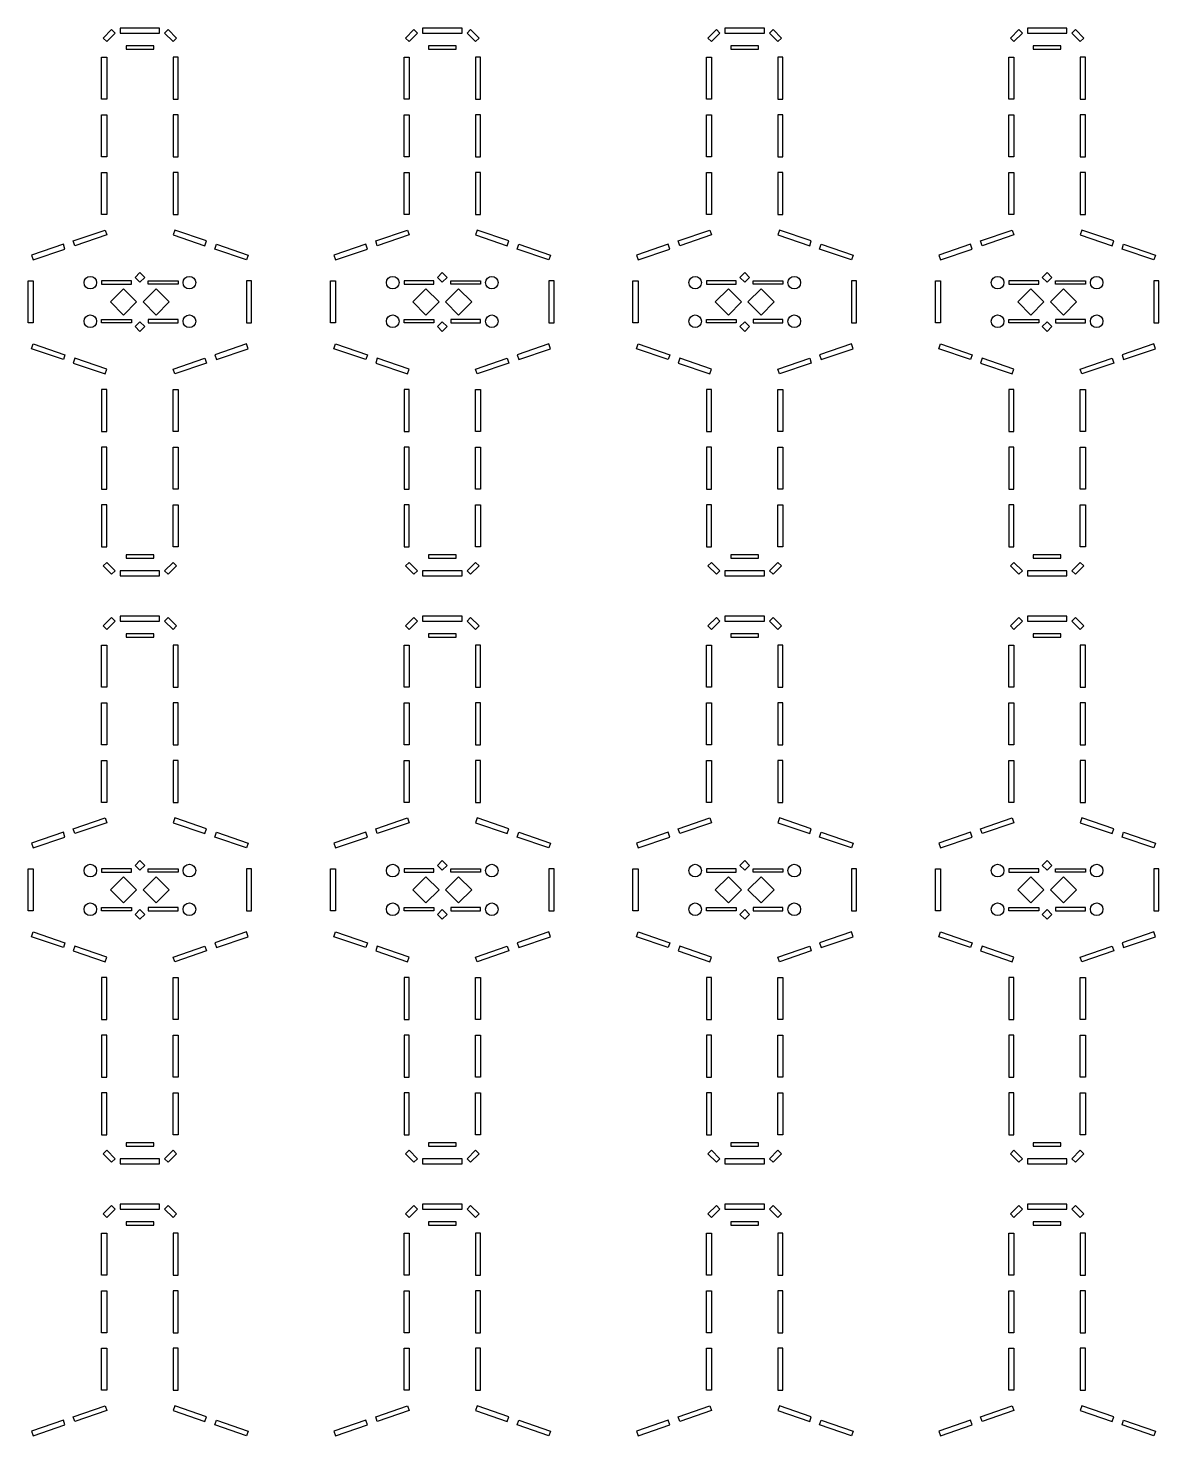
# Model space of a CAD drawing. Extents: x -142 to 142, y -85 to 87.
# Drawn here: x -141.7 to -74.3, y 3.5 to 87.3 of the extents above; entities that cross this region are included whole.
import ezdxf

# ---------------------------------------------------------------- set-up
doc = ezdxf.new("R2010")
doc.units = 0
doc.layers.get('0').update_dxf_attribs({"linetype": 'continuous'})

# ---------------------------------------------------------------- blocks, each defined once
blk = doc.blocks.new('ARRAY_CS')
at = {"color": 0}
for points in [[(-136.975, 86.5), (-137.187, 86.712), (-136.687, 87.212), (-136.475, 87)], [(-136.175, 87), (-133.825, 87), (-133.825, 87.3), (-136.175, 87.3)], [(-132.813, 86.712), (-133.313, 87.212), (-133.525, 87), (-133.025, 86.5)], [(-118.975, 86.5), (-119.187, 86.712), (-118.687, 87.212), (-118.475, 87)], [(-118.175, 87), (-115.825, 87), (-115.825, 87.3), (-118.175, 87.3)], [(-114.813, 86.712), (-115.313, 87.212), (-115.525, 87), (-115.025, 86.5)], [(-100.975, 86.5), (-101.187, 86.712), (-100.687, 87.212), (-100.475, 87)], [(-100.175, 87), (-97.825, 87), (-97.825, 87.3), (-100.175, 87.3)], [(-96.813, 86.712), (-97.313, 87.212), (-97.525, 87), (-97.025, 86.5)], [(-82.975, 86.5), (-83.187, 86.712), (-82.687, 87.212), (-82.475, 87)], [(-82.175, 87), (-79.825, 87), (-79.825, 87.3), (-82.175, 87.3)], [(-78.813, 86.712), (-79.313, 87.212), (-79.525, 87), (-79.025, 86.5)], [(-136.975, 85.571), (-136.975, 83.071), (-137.275, 83.071), (-137.275, 85.571)], [(-134.175, 86.25), (-135.825, 86.25), (-135.825, 86.05), (-134.175, 86.05)], [(-133.025, 83.071), (-132.725, 83.071), (-132.725, 85.571), (-133.025, 85.571)], [(-118.975, 85.571), (-118.975, 83.071), (-119.275, 83.071), (-119.275, 85.571)], [(-116.175, 86.25), (-117.825, 86.25), (-117.825, 86.05), (-116.175, 86.05)], [(-115.025, 83.071), (-114.725, 83.071), (-114.725, 85.571), (-115.025, 85.571)], [(-100.975, 85.571), (-100.975, 83.071), (-101.275, 83.071), (-101.275, 85.571)], [(-98.175, 86.25), (-99.825, 86.25), (-99.825, 86.05), (-98.175, 86.05)], [(-97.025, 83.071), (-96.725, 83.071), (-96.725, 85.571), (-97.025, 85.571)], [(-82.975, 85.571), (-82.975, 83.071), (-83.275, 83.071), (-83.275, 85.571)], [(-80.175, 86.25), (-81.825, 86.25), (-81.825, 86.05), (-80.175, 86.05)], [(-79.025, 83.071), (-78.725, 83.071), (-78.725, 85.571), (-79.025, 85.571)], [(-136.975, 82.142), (-136.975, 79.642), (-137.275, 79.642), (-137.275, 82.142)], [(-133.025, 79.642), (-132.725, 79.642), (-132.725, 82.142), (-133.025, 82.142)], [(-118.975, 82.142), (-118.975, 79.642), (-119.275, 79.642), (-119.275, 82.142)], [(-115.025, 79.642), (-114.725, 79.642), (-114.725, 82.142), (-115.025, 82.142)], [(-100.975, 82.142), (-100.975, 79.642), (-101.275, 79.642), (-101.275, 82.142)], [(-97.025, 79.642), (-96.725, 79.642), (-96.725, 82.142), (-97.025, 82.142)], [(-82.975, 82.142), (-82.975, 79.642), (-83.275, 79.642), (-83.275, 82.142)], [(-79.025, 79.642), (-78.725, 79.642), (-78.725, 82.142), (-79.025, 82.142)], [(-136.975, 78.713), (-136.975, 76.213), (-137.275, 76.213), (-137.275, 78.713)], [(-133.025, 76.213), (-132.725, 76.213), (-132.725, 78.713), (-133.025, 78.713)], [(-118.975, 78.713), (-118.975, 76.213), (-119.275, 76.213), (-119.275, 78.713)], [(-115.025, 76.213), (-114.725, 76.213), (-114.725, 78.713), (-115.025, 78.713)], [(-100.975, 78.713), (-100.975, 76.213), (-101.275, 76.213), (-101.275, 78.713)], [(-97.025, 76.213), (-96.725, 76.213), (-96.725, 78.713), (-97.025, 78.713)], [(-82.975, 78.713), (-82.975, 76.213), (-83.275, 76.213), (-83.275, 78.713)], [(-79.025, 76.213), (-78.725, 76.213), (-78.725, 78.713), (-79.025, 78.713)], [(-136.975, 75), (-138.867, 74.351), (-138.964, 74.635), (-137.072, 75.284)], [(-131.133, 74.351), (-131.036, 74.635), (-132.928, 75.284), (-133.025, 75)], [(-118.975, 75), (-120.867, 74.351), (-120.964, 74.635), (-119.072, 75.284)], [(-113.133, 74.351), (-113.036, 74.635), (-114.928, 75.284), (-115.025, 75)], [(-100.975, 75), (-102.867, 74.351), (-102.964, 74.635), (-101.072, 75.284)], [(-95.133, 74.351), (-95.036, 74.635), (-96.928, 75.284), (-97.025, 75)], [(-82.975, 75), (-84.867, 74.351), (-84.964, 74.635), (-83.072, 75.284)], [(-77.133, 74.351), (-77.036, 74.635), (-78.928, 75.284), (-79.025, 75)], [(-139.458, 74.149), (-139.555, 74.432), (-141.447, 73.784), (-141.35, 73.5)], [(-128.65, 73.5), (-130.542, 74.149), (-130.445, 74.432), (-128.553, 73.784)], [(-121.458, 74.149), (-121.555, 74.432), (-123.447, 73.784), (-123.35, 73.5)], [(-110.65, 73.5), (-112.542, 74.149), (-112.445, 74.432), (-110.553, 73.784)], [(-103.458, 74.149), (-103.555, 74.432), (-105.447, 73.784), (-105.35, 73.5)], [(-92.65, 73.5), (-94.542, 74.149), (-94.445, 74.432), (-92.553, 73.784)], [(-85.458, 74.149), (-85.555, 74.432), (-87.447, 73.784), (-87.35, 73.5)], [(-74.65, 73.5), (-76.542, 74.149), (-76.445, 74.432), (-74.553, 73.784)], [(-141.35, 69.75), (-141.65, 69.75), (-141.65, 72.25), (-141.35, 72.25)], [(-135.5, 72.25), (-137.275, 72.25), (-137.275, 72.05), (-135.5, 72.05)], [(-135, 72.75), (-135.288, 72.462), (-135, 72.174), (-134.712, 72.462)], [(-134.5, 72.05), (-134.5, 72.25), (-132.725, 72.25), (-132.725, 72.05)], [(-128.35, 69.75), (-128.35, 72.25), (-128.65, 72.25), (-128.65, 69.75)], [(-123.35, 69.75), (-123.65, 69.75), (-123.65, 72.25), (-123.35, 72.25)], [(-117.5, 72.25), (-119.275, 72.25), (-119.275, 72.05), (-117.5, 72.05)], [(-117, 72.75), (-117.288, 72.462), (-117, 72.174), (-116.712, 72.462)], [(-116.5, 72.05), (-116.5, 72.25), (-114.725, 72.25), (-114.725, 72.05)], [(-110.35, 69.75), (-110.35, 72.25), (-110.65, 72.25), (-110.65, 69.75)], [(-105.35, 69.75), (-105.65, 69.75), (-105.65, 72.25), (-105.35, 72.25)], [(-99.5, 72.25), (-101.275, 72.25), (-101.275, 72.05), (-99.5, 72.05)], [(-99, 72.75), (-99.288, 72.462), (-99, 72.174), (-98.712, 72.462)], [(-98.5, 72.05), (-98.5, 72.25), (-96.725, 72.25), (-96.725, 72.05)], [(-92.35, 69.75), (-92.35, 72.25), (-92.65, 72.25), (-92.65, 69.75)], [(-87.35, 69.75), (-87.65, 69.75), (-87.65, 72.25), (-87.35, 72.25)], [(-81.5, 72.25), (-83.275, 72.25), (-83.275, 72.05), (-81.5, 72.05)], [(-81, 72.75), (-81.288, 72.462), (-81, 72.174), (-80.712, 72.462)], [(-80.5, 72.05), (-80.5, 72.25), (-78.725, 72.25), (-78.725, 72.05)], [(-74.35, 69.75), (-74.35, 72.25), (-74.65, 72.25), (-74.65, 69.75)], [(-136.75, 71), (-135.972, 70.222), (-135.194, 71), (-135.972, 71.778)], [(-134.806, 71), (-134.028, 71.778), (-133.25, 71), (-134.028, 70.222)], [(-118.75, 71), (-117.972, 70.222), (-117.194, 71), (-117.972, 71.778)], [(-116.806, 71), (-116.028, 71.778), (-115.25, 71), (-116.028, 70.222)], [(-100.75, 71), (-99.972, 70.222), (-99.194, 71), (-99.972, 71.778)], [(-98.806, 71), (-98.028, 71.778), (-97.25, 71), (-98.028, 70.222)], [(-82.75, 71), (-81.972, 70.222), (-81.194, 71), (-81.972, 71.778)], [(-80.806, 71), (-80.028, 71.778), (-79.25, 71), (-80.028, 70.222)], [(-135.5, 69.95), (-135.5, 69.75), (-137.275, 69.75), (-137.275, 69.95)], [(-135, 69.826), (-134.712, 69.538), (-135, 69.25), (-135.288, 69.538)], [(-134.5, 69.75), (-132.725, 69.75), (-132.725, 69.95), (-134.5, 69.95)], [(-117.5, 69.95), (-117.5, 69.75), (-119.275, 69.75), (-119.275, 69.95)], [(-117, 69.826), (-116.712, 69.538), (-117, 69.25), (-117.288, 69.538)], [(-116.5, 69.75), (-114.725, 69.75), (-114.725, 69.95), (-116.5, 69.95)], [(-99.5, 69.95), (-99.5, 69.75), (-101.275, 69.75), (-101.275, 69.95)], [(-99, 69.826), (-98.712, 69.538), (-99, 69.25), (-99.288, 69.538)], [(-98.5, 69.75), (-96.725, 69.75), (-96.725, 69.95), (-98.5, 69.95)], [(-81.5, 69.95), (-81.5, 69.75), (-83.275, 69.75), (-83.275, 69.95)], [(-81, 69.826), (-80.712, 69.538), (-81, 69.25), (-81.288, 69.538)], [(-80.5, 69.75), (-78.725, 69.75), (-78.725, 69.95), (-80.5, 69.95)], [(-141.35, 68.5), (-139.458, 67.851), (-139.555, 67.568), (-141.447, 68.216)], [(-130.542, 67.851), (-130.445, 67.568), (-128.553, 68.216), (-128.65, 68.5)], [(-123.35, 68.5), (-121.458, 67.851), (-121.555, 67.568), (-123.447, 68.216)], [(-112.542, 67.851), (-112.445, 67.568), (-110.553, 68.216), (-110.65, 68.5)], [(-105.35, 68.5), (-103.458, 67.851), (-103.555, 67.568), (-105.447, 68.216)], [(-94.542, 67.851), (-94.445, 67.568), (-92.553, 68.216), (-92.65, 68.5)], [(-87.35, 68.5), (-85.458, 67.851), (-85.555, 67.568), (-87.447, 68.216)], [(-76.542, 67.851), (-76.445, 67.568), (-74.553, 68.216), (-74.65, 68.5)], [(-138.867, 67.649), (-138.964, 67.365), (-137.072, 66.716), (-136.975, 67)], [(-133.025, 67), (-131.133, 67.649), (-131.036, 67.365), (-132.928, 66.716)], [(-120.867, 67.649), (-120.964, 67.365), (-119.072, 66.716), (-118.975, 67)], [(-115.025, 67), (-113.133, 67.649), (-113.036, 67.365), (-114.928, 66.716)], [(-102.867, 67.649), (-102.964, 67.365), (-101.072, 66.716), (-100.975, 67)], [(-97.025, 67), (-95.133, 67.649), (-95.036, 67.365), (-96.928, 66.716)], [(-84.867, 67.649), (-84.964, 67.365), (-83.072, 66.716), (-82.975, 67)], [(-79.025, 67), (-77.133, 67.649), (-77.036, 67.365), (-78.928, 66.716)], [(-136.975, 65.787), (-137.275, 65.787), (-137.275, 63.287), (-136.975, 63.287)], [(-133.025, 63.287), (-133.025, 65.787), (-132.725, 65.787), (-132.725, 63.287)], [(-118.975, 65.787), (-119.275, 65.787), (-119.275, 63.287), (-118.975, 63.287)], [(-115.025, 63.287), (-115.025, 65.787), (-114.725, 65.787), (-114.725, 63.287)], [(-100.975, 65.787), (-101.275, 65.787), (-101.275, 63.287), (-100.975, 63.287)], [(-97.025, 63.287), (-97.025, 65.787), (-96.725, 65.787), (-96.725, 63.287)], [(-82.975, 65.787), (-83.275, 65.787), (-83.275, 63.287), (-82.975, 63.287)], [(-79.025, 63.287), (-79.025, 65.787), (-78.725, 65.787), (-78.725, 63.287)], [(-136.975, 62.358), (-137.275, 62.358), (-137.275, 59.858), (-136.975, 59.858)], [(-133.025, 59.858), (-133.025, 62.358), (-132.725, 62.358), (-132.725, 59.858)], [(-118.975, 62.358), (-119.275, 62.358), (-119.275, 59.858), (-118.975, 59.858)], [(-115.025, 59.858), (-115.025, 62.358), (-114.725, 62.358), (-114.725, 59.858)], [(-100.975, 62.358), (-101.275, 62.358), (-101.275, 59.858), (-100.975, 59.858)], [(-97.025, 59.858), (-97.025, 62.358), (-96.725, 62.358), (-96.725, 59.858)], [(-82.975, 62.358), (-83.275, 62.358), (-83.275, 59.858), (-82.975, 59.858)], [(-79.025, 59.858), (-79.025, 62.358), (-78.725, 62.358), (-78.725, 59.858)], [(-136.975, 58.929), (-137.275, 58.929), (-137.275, 56.429), (-136.975, 56.429)], [(-133.025, 56.429), (-133.025, 58.929), (-132.725, 58.929), (-132.725, 56.429)], [(-118.975, 58.929), (-119.275, 58.929), (-119.275, 56.429), (-118.975, 56.429)], [(-115.025, 56.429), (-115.025, 58.929), (-114.725, 58.929), (-114.725, 56.429)], [(-100.975, 58.929), (-101.275, 58.929), (-101.275, 56.429), (-100.975, 56.429)], [(-97.025, 56.429), (-97.025, 58.929), (-96.725, 58.929), (-96.725, 56.429)], [(-82.975, 58.929), (-83.275, 58.929), (-83.275, 56.429), (-82.975, 56.429)], [(-79.025, 56.429), (-79.025, 58.929), (-78.725, 58.929), (-78.725, 56.429)], [(-137.187, 55.288), (-136.687, 54.788), (-136.475, 55), (-136.975, 55.5)], [(-134.175, 55.75), (-134.175, 55.95), (-135.825, 55.95), (-135.825, 55.75)], [(-133.025, 55.5), (-132.813, 55.288), (-133.313, 54.788), (-133.525, 55)], [(-119.187, 55.288), (-118.687, 54.788), (-118.475, 55), (-118.975, 55.5)], [(-116.175, 55.75), (-116.175, 55.95), (-117.825, 55.95), (-117.825, 55.75)], [(-115.025, 55.5), (-114.813, 55.288), (-115.313, 54.788), (-115.525, 55)], [(-101.187, 55.288), (-100.687, 54.788), (-100.475, 55), (-100.975, 55.5)], [(-98.175, 55.75), (-98.175, 55.95), (-99.825, 55.95), (-99.825, 55.75)], [(-97.025, 55.5), (-96.813, 55.288), (-97.313, 54.788), (-97.525, 55)], [(-83.187, 55.288), (-82.687, 54.788), (-82.475, 55), (-82.975, 55.5)], [(-80.175, 55.75), (-80.175, 55.95), (-81.825, 55.95), (-81.825, 55.75)], [(-79.025, 55.5), (-78.813, 55.288), (-79.313, 54.788), (-79.525, 55)], [(-136.175, 55), (-136.175, 54.7), (-133.825, 54.7), (-133.825, 55)], [(-118.175, 55), (-118.175, 54.7), (-115.825, 54.7), (-115.825, 55)], [(-100.175, 55), (-100.175, 54.7), (-97.825, 54.7), (-97.825, 55)], [(-82.175, 55), (-82.175, 54.7), (-79.825, 54.7), (-79.825, 55)], [(-136.975, 51.5), (-137.187, 51.712), (-136.687, 52.212), (-136.475, 52)], [(-136.175, 52), (-133.825, 52), (-133.825, 52.3), (-136.175, 52.3)], [(-132.813, 51.712), (-133.313, 52.212), (-133.525, 52), (-133.025, 51.5)], [(-118.975, 51.5), (-119.187, 51.712), (-118.687, 52.212), (-118.475, 52)], [(-118.175, 52), (-115.825, 52), (-115.825, 52.3), (-118.175, 52.3)], [(-114.813, 51.712), (-115.313, 52.212), (-115.525, 52), (-115.025, 51.5)], [(-100.975, 51.5), (-101.187, 51.712), (-100.687, 52.212), (-100.475, 52)], [(-100.175, 52), (-97.825, 52), (-97.825, 52.3), (-100.175, 52.3)], [(-96.813, 51.712), (-97.313, 52.212), (-97.525, 52), (-97.025, 51.5)], [(-82.975, 51.5), (-83.187, 51.712), (-82.687, 52.212), (-82.475, 52)], [(-82.175, 52), (-79.825, 52), (-79.825, 52.3), (-82.175, 52.3)], [(-78.813, 51.712), (-79.313, 52.212), (-79.525, 52), (-79.025, 51.5)], [(-134.175, 51.25), (-135.825, 51.25), (-135.825, 51.05), (-134.175, 51.05)], [(-116.175, 51.25), (-117.825, 51.25), (-117.825, 51.05), (-116.175, 51.05)], [(-98.175, 51.25), (-99.825, 51.25), (-99.825, 51.05), (-98.175, 51.05)], [(-80.175, 51.25), (-81.825, 51.25), (-81.825, 51.05), (-80.175, 51.05)], [(-136.975, 50.571), (-136.975, 48.071), (-137.275, 48.071), (-137.275, 50.571)], [(-133.025, 48.071), (-132.725, 48.071), (-132.725, 50.571), (-133.025, 50.571)], [(-118.975, 50.571), (-118.975, 48.071), (-119.275, 48.071), (-119.275, 50.571)], [(-115.025, 48.071), (-114.725, 48.071), (-114.725, 50.571), (-115.025, 50.571)], [(-100.975, 50.571), (-100.975, 48.071), (-101.275, 48.071), (-101.275, 50.571)], [(-97.025, 48.071), (-96.725, 48.071), (-96.725, 50.571), (-97.025, 50.571)], [(-82.975, 50.571), (-82.975, 48.071), (-83.275, 48.071), (-83.275, 50.571)], [(-79.025, 48.071), (-78.725, 48.071), (-78.725, 50.571), (-79.025, 50.571)], [(-136.975, 47.142), (-136.975, 44.642), (-137.275, 44.642), (-137.275, 47.142)], [(-133.025, 44.642), (-132.725, 44.642), (-132.725, 47.142), (-133.025, 47.142)], [(-118.975, 47.142), (-118.975, 44.642), (-119.275, 44.642), (-119.275, 47.142)], [(-115.025, 44.642), (-114.725, 44.642), (-114.725, 47.142), (-115.025, 47.142)], [(-100.975, 47.142), (-100.975, 44.642), (-101.275, 44.642), (-101.275, 47.142)], [(-97.025, 44.642), (-96.725, 44.642), (-96.725, 47.142), (-97.025, 47.142)], [(-82.975, 47.142), (-82.975, 44.642), (-83.275, 44.642), (-83.275, 47.142)], [(-79.025, 44.642), (-78.725, 44.642), (-78.725, 47.142), (-79.025, 47.142)], [(-136.975, 43.713), (-136.975, 41.213), (-137.275, 41.213), (-137.275, 43.713)], [(-133.025, 41.213), (-132.725, 41.213), (-132.725, 43.713), (-133.025, 43.713)], [(-118.975, 43.713), (-118.975, 41.213), (-119.275, 41.213), (-119.275, 43.713)], [(-115.025, 41.213), (-114.725, 41.213), (-114.725, 43.713), (-115.025, 43.713)], [(-100.975, 43.713), (-100.975, 41.213), (-101.275, 41.213), (-101.275, 43.713)], [(-97.025, 41.213), (-96.725, 41.213), (-96.725, 43.713), (-97.025, 43.713)], [(-82.975, 43.713), (-82.975, 41.213), (-83.275, 41.213), (-83.275, 43.713)], [(-79.025, 41.213), (-78.725, 41.213), (-78.725, 43.713), (-79.025, 43.713)], [(-136.975, 40), (-138.867, 39.351), (-138.964, 39.635), (-137.072, 40.284)], [(-131.133, 39.351), (-131.036, 39.635), (-132.928, 40.284), (-133.025, 40)], [(-118.975, 40), (-120.867, 39.351), (-120.964, 39.635), (-119.072, 40.284)], [(-113.133, 39.351), (-113.036, 39.635), (-114.928, 40.284), (-115.025, 40)], [(-100.975, 40), (-102.867, 39.351), (-102.964, 39.635), (-101.072, 40.284)], [(-95.133, 39.351), (-95.036, 39.635), (-96.928, 40.284), (-97.025, 40)], [(-82.975, 40), (-84.867, 39.351), (-84.964, 39.635), (-83.072, 40.284)], [(-77.133, 39.351), (-77.036, 39.635), (-78.928, 40.284), (-79.025, 40)], [(-139.458, 39.149), (-139.555, 39.432), (-141.447, 38.784), (-141.35, 38.5)], [(-128.65, 38.5), (-130.542, 39.149), (-130.445, 39.432), (-128.553, 38.784)], [(-121.458, 39.149), (-121.555, 39.432), (-123.447, 38.784), (-123.35, 38.5)], [(-110.65, 38.5), (-112.542, 39.149), (-112.445, 39.432), (-110.553, 38.784)], [(-103.458, 39.149), (-103.555, 39.432), (-105.447, 38.784), (-105.35, 38.5)], [(-92.65, 38.5), (-94.542, 39.149), (-94.445, 39.432), (-92.553, 38.784)], [(-85.458, 39.149), (-85.555, 39.432), (-87.447, 38.784), (-87.35, 38.5)], [(-74.65, 38.5), (-76.542, 39.149), (-76.445, 39.432), (-74.553, 38.784)], [(-135, 37.75), (-135.288, 37.462), (-135, 37.174), (-134.712, 37.462)], [(-117, 37.75), (-117.288, 37.462), (-117, 37.174), (-116.712, 37.462)], [(-99, 37.75), (-99.288, 37.462), (-99, 37.174), (-98.712, 37.462)], [(-81, 37.75), (-81.288, 37.462), (-81, 37.174), (-80.712, 37.462)], [(-141.35, 34.75), (-141.65, 34.75), (-141.65, 37.25), (-141.35, 37.25)], [(-135.5, 37.25), (-137.275, 37.25), (-137.275, 37.05), (-135.5, 37.05)], [(-134.5, 37.05), (-134.5, 37.25), (-132.725, 37.25), (-132.725, 37.05)], [(-128.35, 34.75), (-128.35, 37.25), (-128.65, 37.25), (-128.65, 34.75)], [(-123.35, 34.75), (-123.65, 34.75), (-123.65, 37.25), (-123.35, 37.25)], [(-117.5, 37.25), (-119.275, 37.25), (-119.275, 37.05), (-117.5, 37.05)], [(-116.5, 37.05), (-116.5, 37.25), (-114.725, 37.25), (-114.725, 37.05)], [(-110.35, 34.75), (-110.35, 37.25), (-110.65, 37.25), (-110.65, 34.75)], [(-105.35, 34.75), (-105.65, 34.75), (-105.65, 37.25), (-105.35, 37.25)], [(-99.5, 37.25), (-101.275, 37.25), (-101.275, 37.05), (-99.5, 37.05)], [(-98.5, 37.05), (-98.5, 37.25), (-96.725, 37.25), (-96.725, 37.05)], [(-92.35, 34.75), (-92.35, 37.25), (-92.65, 37.25), (-92.65, 34.75)], [(-87.35, 34.75), (-87.65, 34.75), (-87.65, 37.25), (-87.35, 37.25)], [(-81.5, 37.25), (-83.275, 37.25), (-83.275, 37.05), (-81.5, 37.05)], [(-80.5, 37.05), (-80.5, 37.25), (-78.725, 37.25), (-78.725, 37.05)], [(-74.35, 34.75), (-74.35, 37.25), (-74.65, 37.25), (-74.65, 34.75)], [(-136.75, 36), (-135.972, 35.222), (-135.194, 36), (-135.972, 36.778)], [(-134.806, 36), (-134.028, 36.778), (-133.25, 36), (-134.028, 35.222)], [(-118.75, 36), (-117.972, 35.222), (-117.194, 36), (-117.972, 36.778)], [(-116.806, 36), (-116.028, 36.778), (-115.25, 36), (-116.028, 35.222)], [(-100.75, 36), (-99.972, 35.222), (-99.194, 36), (-99.972, 36.778)], [(-98.806, 36), (-98.028, 36.778), (-97.25, 36), (-98.028, 35.222)], [(-82.75, 36), (-81.972, 35.222), (-81.194, 36), (-81.972, 36.778)], [(-80.806, 36), (-80.028, 36.778), (-79.25, 36), (-80.028, 35.222)], [(-135.5, 34.95), (-135.5, 34.75), (-137.275, 34.75), (-137.275, 34.95)], [(-135, 34.826), (-134.712, 34.538), (-135, 34.25), (-135.288, 34.538)], [(-134.5, 34.75), (-132.725, 34.75), (-132.725, 34.95), (-134.5, 34.95)], [(-117.5, 34.95), (-117.5, 34.75), (-119.275, 34.75), (-119.275, 34.95)], [(-117, 34.826), (-116.712, 34.538), (-117, 34.25), (-117.288, 34.538)], [(-116.5, 34.75), (-114.725, 34.75), (-114.725, 34.95), (-116.5, 34.95)], [(-99.5, 34.95), (-99.5, 34.75), (-101.275, 34.75), (-101.275, 34.95)], [(-99, 34.826), (-98.712, 34.538), (-99, 34.25), (-99.288, 34.538)], [(-98.5, 34.75), (-96.725, 34.75), (-96.725, 34.95), (-98.5, 34.95)], [(-81.5, 34.95), (-81.5, 34.75), (-83.275, 34.75), (-83.275, 34.95)], [(-81, 34.826), (-80.712, 34.538), (-81, 34.25), (-81.288, 34.538)], [(-80.5, 34.75), (-78.725, 34.75), (-78.725, 34.95), (-80.5, 34.95)], [(-141.35, 33.5), (-139.458, 32.851), (-139.555, 32.568), (-141.447, 33.216)], [(-130.542, 32.851), (-130.445, 32.568), (-128.553, 33.216), (-128.65, 33.5)], [(-123.35, 33.5), (-121.458, 32.851), (-121.555, 32.568), (-123.447, 33.216)], [(-112.542, 32.851), (-112.445, 32.568), (-110.553, 33.216), (-110.65, 33.5)], [(-105.35, 33.5), (-103.458, 32.851), (-103.555, 32.568), (-105.447, 33.216)], [(-94.542, 32.851), (-94.445, 32.568), (-92.553, 33.216), (-92.65, 33.5)], [(-87.35, 33.5), (-85.458, 32.851), (-85.555, 32.568), (-87.447, 33.216)], [(-76.542, 32.851), (-76.445, 32.568), (-74.553, 33.216), (-74.65, 33.5)], [(-138.867, 32.649), (-138.964, 32.365), (-137.072, 31.716), (-136.975, 32)], [(-133.025, 32), (-131.133, 32.649), (-131.036, 32.365), (-132.928, 31.716)], [(-120.867, 32.649), (-120.964, 32.365), (-119.072, 31.716), (-118.975, 32)], [(-115.025, 32), (-113.133, 32.649), (-113.036, 32.365), (-114.928, 31.716)], [(-102.867, 32.649), (-102.964, 32.365), (-101.072, 31.716), (-100.975, 32)], [(-97.025, 32), (-95.133, 32.649), (-95.036, 32.365), (-96.928, 31.716)], [(-84.867, 32.649), (-84.964, 32.365), (-83.072, 31.716), (-82.975, 32)], [(-79.025, 32), (-77.133, 32.649), (-77.036, 32.365), (-78.928, 31.716)], [(-136.975, 30.787), (-137.275, 30.787), (-137.275, 28.287), (-136.975, 28.287)], [(-133.025, 28.287), (-133.025, 30.787), (-132.725, 30.787), (-132.725, 28.287)], [(-118.975, 30.787), (-119.275, 30.787), (-119.275, 28.287), (-118.975, 28.287)], [(-115.025, 28.287), (-115.025, 30.787), (-114.725, 30.787), (-114.725, 28.287)], [(-100.975, 30.787), (-101.275, 30.787), (-101.275, 28.287), (-100.975, 28.287)], [(-97.025, 28.287), (-97.025, 30.787), (-96.725, 30.787), (-96.725, 28.287)], [(-82.975, 30.787), (-83.275, 30.787), (-83.275, 28.287), (-82.975, 28.287)], [(-79.025, 28.287), (-79.025, 30.787), (-78.725, 30.787), (-78.725, 28.287)], [(-136.975, 27.358), (-137.275, 27.358), (-137.275, 24.858), (-136.975, 24.858)], [(-133.025, 24.858), (-133.025, 27.358), (-132.725, 27.358), (-132.725, 24.858)], [(-118.975, 27.358), (-119.275, 27.358), (-119.275, 24.858), (-118.975, 24.858)], [(-115.025, 24.858), (-115.025, 27.358), (-114.725, 27.358), (-114.725, 24.858)], [(-100.975, 27.358), (-101.275, 27.358), (-101.275, 24.858), (-100.975, 24.858)], [(-97.025, 24.858), (-97.025, 27.358), (-96.725, 27.358), (-96.725, 24.858)], [(-82.975, 27.358), (-83.275, 27.358), (-83.275, 24.858), (-82.975, 24.858)], [(-79.025, 24.858), (-79.025, 27.358), (-78.725, 27.358), (-78.725, 24.858)], [(-136.975, 23.929), (-137.275, 23.929), (-137.275, 21.429), (-136.975, 21.429)], [(-133.025, 21.429), (-133.025, 23.929), (-132.725, 23.929), (-132.725, 21.429)], [(-118.975, 23.929), (-119.275, 23.929), (-119.275, 21.429), (-118.975, 21.429)], [(-115.025, 21.429), (-115.025, 23.929), (-114.725, 23.929), (-114.725, 21.429)], [(-100.975, 23.929), (-101.275, 23.929), (-101.275, 21.429), (-100.975, 21.429)], [(-97.025, 21.429), (-97.025, 23.929), (-96.725, 23.929), (-96.725, 21.429)], [(-82.975, 23.929), (-83.275, 23.929), (-83.275, 21.429), (-82.975, 21.429)], [(-79.025, 21.429), (-79.025, 23.929), (-78.725, 23.929), (-78.725, 21.429)], [(-134.175, 20.75), (-134.175, 20.95), (-135.825, 20.95), (-135.825, 20.75)], [(-116.175, 20.75), (-116.175, 20.95), (-117.825, 20.95), (-117.825, 20.75)], [(-98.175, 20.75), (-98.175, 20.95), (-99.825, 20.95), (-99.825, 20.75)], [(-80.175, 20.75), (-80.175, 20.95), (-81.825, 20.95), (-81.825, 20.75)], [(-137.187, 20.288), (-136.687, 19.788), (-136.475, 20), (-136.975, 20.5)], [(-133.025, 20.5), (-132.813, 20.288), (-133.313, 19.788), (-133.525, 20)], [(-119.187, 20.288), (-118.687, 19.788), (-118.475, 20), (-118.975, 20.5)], [(-115.025, 20.5), (-114.813, 20.288), (-115.313, 19.788), (-115.525, 20)], [(-101.187, 20.288), (-100.687, 19.788), (-100.475, 20), (-100.975, 20.5)], [(-97.025, 20.5), (-96.813, 20.288), (-97.313, 19.788), (-97.525, 20)], [(-83.187, 20.288), (-82.687, 19.788), (-82.475, 20), (-82.975, 20.5)], [(-79.025, 20.5), (-78.813, 20.288), (-79.313, 19.788), (-79.525, 20)], [(-136.175, 20), (-136.175, 19.7), (-133.825, 19.7), (-133.825, 20)], [(-118.175, 20), (-118.175, 19.7), (-115.825, 19.7), (-115.825, 20)], [(-100.175, 20), (-100.175, 19.7), (-97.825, 19.7), (-97.825, 20)], [(-82.175, 20), (-82.175, 19.7), (-79.825, 19.7), (-79.825, 20)], [(-136.975, 16.5), (-137.187, 16.712), (-136.687, 17.212), (-136.475, 17)], [(-136.175, 17), (-133.825, 17), (-133.825, 17.3), (-136.175, 17.3)], [(-132.813, 16.712), (-133.313, 17.212), (-133.525, 17), (-133.025, 16.5)], [(-118.975, 16.5), (-119.187, 16.712), (-118.687, 17.212), (-118.475, 17)], [(-118.175, 17), (-115.825, 17), (-115.825, 17.3), (-118.175, 17.3)], [(-114.813, 16.712), (-115.313, 17.212), (-115.525, 17), (-115.025, 16.5)], [(-100.975, 16.5), (-101.187, 16.712), (-100.687, 17.212), (-100.475, 17)], [(-100.175, 17), (-97.825, 17), (-97.825, 17.3), (-100.175, 17.3)], [(-96.813, 16.712), (-97.313, 17.212), (-97.525, 17), (-97.025, 16.5)], [(-82.975, 16.5), (-83.187, 16.712), (-82.687, 17.212), (-82.475, 17)], [(-82.175, 17), (-79.825, 17), (-79.825, 17.3), (-82.175, 17.3)], [(-78.813, 16.712), (-79.313, 17.212), (-79.525, 17), (-79.025, 16.5)], [(-134.175, 16.25), (-135.825, 16.25), (-135.825, 16.05), (-134.175, 16.05)], [(-116.175, 16.25), (-117.825, 16.25), (-117.825, 16.05), (-116.175, 16.05)], [(-98.175, 16.25), (-99.825, 16.25), (-99.825, 16.05), (-98.175, 16.05)], [(-80.175, 16.25), (-81.825, 16.25), (-81.825, 16.05), (-80.175, 16.05)], [(-136.975, 15.571), (-136.975, 13.071), (-137.275, 13.071), (-137.275, 15.571)], [(-133.025, 13.071), (-132.725, 13.071), (-132.725, 15.571), (-133.025, 15.571)], [(-118.975, 15.571), (-118.975, 13.071), (-119.275, 13.071), (-119.275, 15.571)], [(-115.025, 13.071), (-114.725, 13.071), (-114.725, 15.571), (-115.025, 15.571)], [(-100.975, 15.571), (-100.975, 13.071), (-101.275, 13.071), (-101.275, 15.571)], [(-97.025, 13.071), (-96.725, 13.071), (-96.725, 15.571), (-97.025, 15.571)], [(-82.975, 15.571), (-82.975, 13.071), (-83.275, 13.071), (-83.275, 15.571)], [(-79.025, 13.071), (-78.725, 13.071), (-78.725, 15.571), (-79.025, 15.571)], [(-136.975, 12.142), (-136.975, 9.642), (-137.275, 9.642), (-137.275, 12.142)], [(-133.025, 9.642), (-132.725, 9.642), (-132.725, 12.142), (-133.025, 12.142)], [(-118.975, 12.142), (-118.975, 9.642), (-119.275, 9.642), (-119.275, 12.142)], [(-115.025, 9.642), (-114.725, 9.642), (-114.725, 12.142), (-115.025, 12.142)], [(-100.975, 12.142), (-100.975, 9.642), (-101.275, 9.642), (-101.275, 12.142)], [(-97.025, 9.642), (-96.725, 9.642), (-96.725, 12.142), (-97.025, 12.142)], [(-82.975, 12.142), (-82.975, 9.642), (-83.275, 9.642), (-83.275, 12.142)], [(-79.025, 9.642), (-78.725, 9.642), (-78.725, 12.142), (-79.025, 12.142)], [(-136.975, 8.713), (-136.975, 6.213), (-137.275, 6.213), (-137.275, 8.713)], [(-133.025, 6.213), (-132.725, 6.213), (-132.725, 8.713), (-133.025, 8.713)], [(-118.975, 8.713), (-118.975, 6.213), (-119.275, 6.213), (-119.275, 8.713)], [(-115.025, 6.213), (-114.725, 6.213), (-114.725, 8.713), (-115.025, 8.713)], [(-100.975, 8.713), (-100.975, 6.213), (-101.275, 6.213), (-101.275, 8.713)], [(-97.025, 6.213), (-96.725, 6.213), (-96.725, 8.713), (-97.025, 8.713)], [(-82.975, 8.713), (-82.975, 6.213), (-83.275, 6.213), (-83.275, 8.713)], [(-79.025, 6.213), (-78.725, 6.213), (-78.725, 8.713), (-79.025, 8.713)], [(-136.975, 5), (-138.867, 4.351), (-138.964, 4.635), (-137.072, 5.284)], [(-131.133, 4.351), (-131.036, 4.635), (-132.928, 5.284), (-133.025, 5)], [(-118.975, 5), (-120.867, 4.351), (-120.964, 4.635), (-119.072, 5.284)], [(-113.133, 4.351), (-113.036, 4.635), (-114.928, 5.284), (-115.025, 5)], [(-100.975, 5), (-102.867, 4.351), (-102.964, 4.635), (-101.072, 5.284)], [(-95.133, 4.351), (-95.036, 4.635), (-96.928, 5.284), (-97.025, 5)], [(-82.975, 5), (-84.867, 4.351), (-84.964, 4.635), (-83.072, 5.284)], [(-77.133, 4.351), (-77.036, 4.635), (-78.928, 5.284), (-79.025, 5)], [(-139.458, 4.149), (-139.555, 4.432), (-141.447, 3.784), (-141.35, 3.5)], [(-128.65, 3.5), (-130.542, 4.149), (-130.445, 4.432), (-128.553, 3.784)], [(-121.458, 4.149), (-121.555, 4.432), (-123.447, 3.784), (-123.35, 3.5)], [(-110.65, 3.5), (-112.542, 4.149), (-112.445, 4.432), (-110.553, 3.784)], [(-103.458, 4.149), (-103.555, 4.432), (-105.447, 3.784), (-105.35, 3.5)], [(-92.65, 3.5), (-94.542, 4.149), (-94.445, 4.432), (-92.553, 3.784)], [(-85.458, 4.149), (-85.555, 4.432), (-87.447, 3.784), (-87.35, 3.5)], [(-74.65, 3.5), (-76.542, 4.149), (-76.445, 4.432), (-74.553, 3.784)]]:
    blk.add_lwpolyline(points, close=True, dxfattribs=at)
for centre in [(-137.95, 72.15, 0.06), (-132.05, 72.15, 0.06), (-119.95, 72.15, 0.06), (-114.05, 72.15, 0.06), (-101.95, 72.15, 0.06), (-96.05, 72.15, 0.06), (-83.95, 72.15, 0.06), (-78.05, 72.15, 0.06), (-137.95, 69.85, 0.06), (-132.05, 69.85, 0.06), (-119.95, 69.85, 0.06), (-114.05, 69.85, 0.06), (-101.95, 69.85, 0.06), (-96.05, 69.85, 0.06), (-83.95, 69.85, 0.06), (-78.05, 69.85, 0.06), (-137.95, 37.15, 0.06), (-132.05, 37.15, 0.06), (-119.95, 37.15, 0.06), (-114.05, 37.15, 0.06), (-101.95, 37.15, 0.06), (-96.05, 37.15, 0.06), (-83.95, 37.15, 0.06), (-78.05, 37.15, 0.06), (-137.95, 34.85, 0.06), (-132.05, 34.85, 0.06), (-119.95, 34.85, 0.06), (-114.05, 34.85, 0.06), (-101.95, 34.85, 0.06), (-96.05, 34.85, 0.06), (-83.95, 34.85, 0.06), (-78.05, 34.85, 0.06)]:
    blk.add_circle(centre, 0.375, dxfattribs=at)

msp = doc.modelspace()

# ---------------------------------------------------------------- block references
at = {"color": 0}
msp.add_blockref('ARRAY_CS', (0, 0), dxfattribs=at)

doc.saveas('drawing.dxf')
